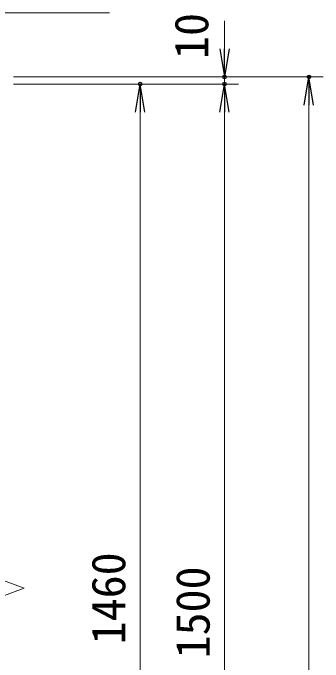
# Model space of a CAD drawing. Units: millimetres, scale not verified. Extents: x -4200 to 4200, y -2970 to 2970.
# Drawn here: x -820 to -380, y 921 to 1844 of the extents above; entities that cross this region are included whole.
import ezdxf
from ezdxf.enums import TextEntityAlignment as Align

# ---------------------------------------------------------------- set-up
doc = ezdxf.new("R2010")
doc.units = ezdxf.units.MM
doc.header["$LTSCALE"] = 10
doc.header["$PDMODE"] = 32
doc.header["$PDSIZE"] = 5
for name, color, linetype, lineweight in [('0-5_D-STR-DIM', 7, 'Continuous', 13), ('0-6_0', 7, 'Continuous', 25), ('0-9_D-STR-TXT', 7, 'Continuous', 13)]:
    doc.layers.add(name, color=color, linetype=linetype, lineweight=lineweight)
doc.layers.add('0-7_Defpoints', color=8, linetype='Continuous')
doc.styles.add('ＭＳ ゴシック', font='')
doc.styles.get('ＭＳ ゴシック').set_extended_font_data('MS Gothic')

# ---------------------------------------------------------------- blocks, each defined once
blk = doc.blocks.new('_Open')
at = {"layer": '0-6_0'}
blk.add_line((-10, 1.667), (0, 0), dxfattribs=at)
blk.add_lwpolyline([(-10, -1.667), (0, 0), (-10, 0)], dxfattribs=at)

msp = doc.modelspace()

# ---------------------------------------------------------------- linework, layer by layer
at = {"layer": '0-5_D-STR-DIM'}
for p, q in [((-519.53, 1793.04), (-519.53, 1833.04)), ((-819.53, 1753.04), (-379.53, 1753.04)), ((-819.53, 1753.04), (-499.53, 1753.04)), ((-519.53, 1743.04), (-519.53, 1753.04)), ((-819.53, 1743.04), (-619.53, 1743.04)), ((-819.53, 1743.04), (-499.53, 1743.04)), ((-819.53, 1743.04), (-499.53, 1743.04)), ((-399.53, -16.96), (-399.53, 1713.04)), ((-639.53, 323.04), (-639.53, 1703.04)), ((-519.53, 283.04), (-519.53, 1703.04)), ((-519.53, 1703.04), (-519.53, 1663.04)), ((-804.29, 1025.87), (-839.53, 1038.69)), ((-874.77, 1000.21), (-804.29, 1025.87))]:
    msp.add_line(p, q, dxfattribs=at)
at = {"layer": '0-7_Defpoints'}
for p in [(-519.53, 1753.04), (-399.53, 1753.04), (-639.53, 1743.04), (-519.53, 1743.04)]:
    msp.add_point(p, dxfattribs=at)
at = {"layer": '0-9_D-STR-TXT'}
msp.add_lwpolyline([(-683.24, 1844.08), (-1215.17, 1844.08), (-1258.64, 1756.55)], dxfattribs=at)

# ---------------------------------------------------------------- block references
at = {"layer": '0-5_D-STR-DIM', "xscale": 4, "yscale": 4}
for p, rotation in [((-519.53, 1753.04), 270), ((-399.53, 1753.04), 90), ((-639.53, 1743.04), 90), ((-519.53, 1743.04), 90), ((-519.53, 1743.04), 90)]:
    msp.add_blockref('_Open', p, dxfattribs=dict(at, rotation=rotation))

# ---------------------------------------------------------------- texts
at = {"layer": '0-5_D-STR-DIM', "style": 'ＭＳ ゴシック'}
for s, p in [('10', (-528.19, 1778.64)), ('1460', (-646.27, 946.14)), ('1500', (-526.27, 926.14))]:
    msp.add_text(s, height=48.09, rotation=90, dxfattribs=at).set_placement(p, align=Align.BOTTOM_LEFT)

doc.saveas('drawing.dxf')
